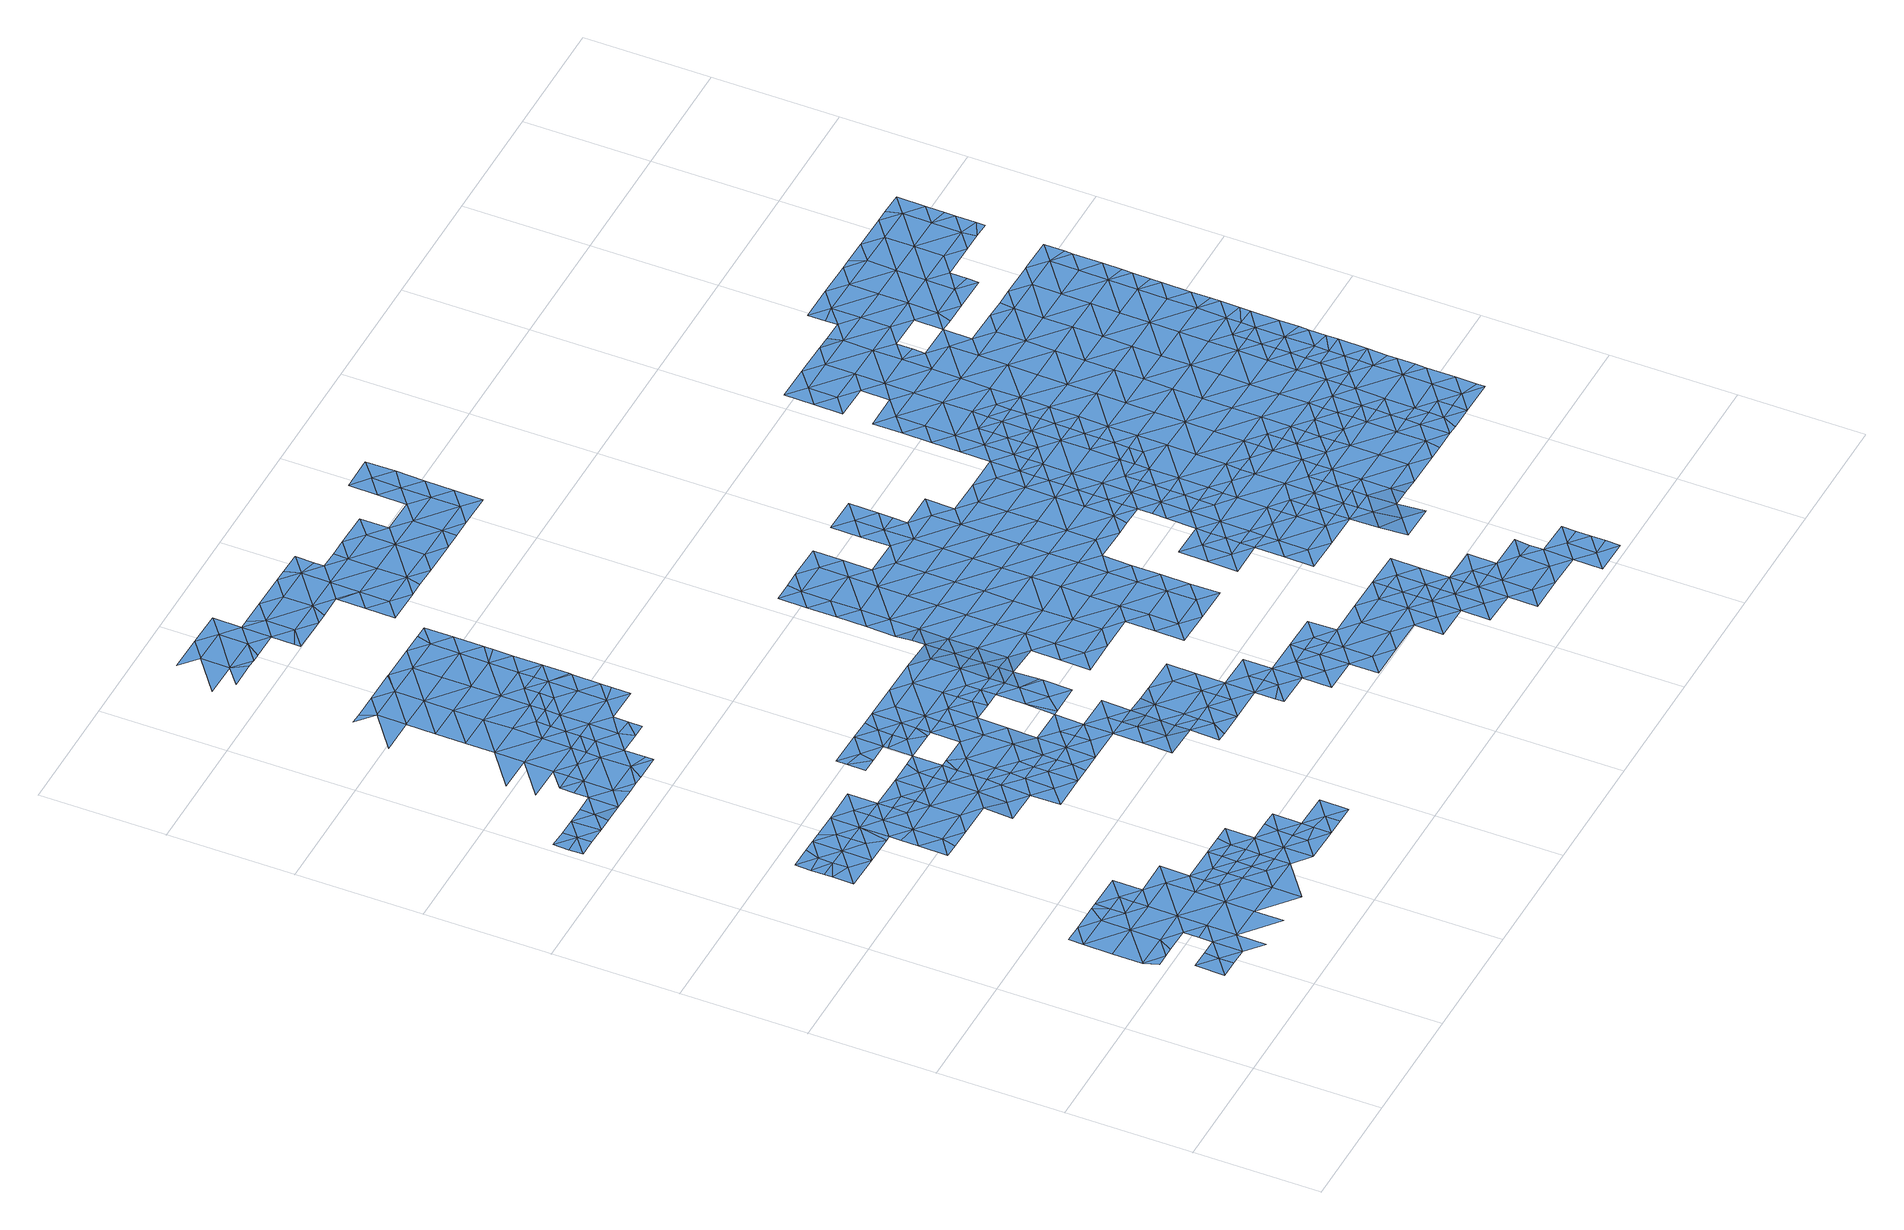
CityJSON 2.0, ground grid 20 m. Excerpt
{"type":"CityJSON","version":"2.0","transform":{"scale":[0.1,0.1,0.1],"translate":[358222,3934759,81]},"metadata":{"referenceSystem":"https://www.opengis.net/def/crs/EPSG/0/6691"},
"CityObjects":{
"waterbody1":{"type":"WaterBody","attributes":{"name":"9","class":"1140","function":"1","WaterBodyRiverFloodingRiskAttribute.description":"5","WaterBodyRiverFloodingRiskAttribute.rankOrg":"1","WaterBodyRiverFloodingRiskAttribute.adminType":"2","WaterBodyRiverFloodingRiskAttribute.scale":"L1"},"geometry":[{"type":"MultiSurface","lod":"1","boundaries":[[[0,1,2]],[[3,4,5]],[[0,6,1]],[[1,7,2]],[[8,3,5]],[[6,9,1]],[[10,11,12]],[[8,5,13]],[[14,7,1]],[[10,3,11]],[[9,14,1]],[[11,3,8]],[[15,12,16]],[[17,8,13]],[[18,19,9]],[[9,19,14]],[[16,12,20]],[[12,11,20]],[[14,21,22]],[[8,23,11]],[[22,21,17]],[[20,24,16]],[[14,19,21]],[[8,17,23]],[[20,11,25]],[[26,24,20]],[[17,21,23]],[[26,20,25]],[[25,11,27]],[[11,23,27]],[[24,26,28]],[[19,29,30]],[[21,19,31]],[[32,25,27]],[[31,19,30]],[[23,21,31]],[[33,27,23]],[[32,27,34]],[[35,23,31]],[[33,23,35]],[[34,27,33]],[[36,35,31]],[[31,30,37]],[[37,30,38]],[[39,36,31]],[[40,41,35]],[[35,41,33]],[[40,35,36]],[[39,31,37]],[[34,33,42]],[[41,42,33]],[[43,37,38]],[[44,36,39]],[[45,39,37]],[[43,45,37]],[[46,44,39]],[[46,39,45]],[[46,47,44]],[[48,45,43]],[[48,43,49]],[[43,50,49]],[[49,50,51]],[[52,49,51]],[[51,50,53]],[[52,51,54]],[[54,51,53]],[[55,52,54]]]}]},
"waterbody2":{"type":"WaterBody","attributes":{"name":"9","class":"1140","function":"1","WaterBodyRiverFloodingRiskAttribute.description":"5","WaterBodyRiverFloodingRiskAttribute.rankOrg":"2","WaterBodyRiverFloodingRiskAttribute.adminType":"2","WaterBodyRiverFloodingRiskAttribute.scale":"L1"},"geometry":[{"type":"MultiSurface","lod":"1","boundaries":[[[56,28,26]],[[32,34,56]],[[56,34,57]],[[56,57,28]],[[26,25,56]],[[56,25,32]]]}]},
"waterbody3":{"type":"WaterBody","attributes":{"name":"9","class":"1140","function":"1","WaterBodyRiverFloodingRiskAttribute.description":"5","WaterBodyRiverFloodingRiskAttribute.rankOrg":"1","WaterBodyRiverFloodingRiskAttribute.adminType":"2","WaterBodyRiverFloodingRiskAttribute.scale":"L1"},"geometry":[{"type":"MultiSurface","lod":"1","boundaries":[[[58,59,60]],[[61,62,63]],[[59,64,60]],[[65,62,66]],[[60,67,58]],[[68,69,66]],[[68,62,61]],[[70,68,61]],[[70,61,67]],[[67,61,58]],[[63,58,61]],[[62,68,66]],[[67,60,71]],[[72,73,66]],[[74,65,73]],[[73,65,66]],[[72,66,69]],[[64,71,60]]]}]},
"waterbody4":{"type":"WaterBody","attributes":{"name":"9","class":"1140","function":"1","WaterBodyRiverFloodingRiskAttribute.description":"5","WaterBodyRiverFloodingRiskAttribute.rankOrg":"2","WaterBodyRiverFloodingRiskAttribute.adminType":"2","WaterBodyRiverFloodingRiskAttribute.scale":"L1"},"geometry":[{"type":"MultiSurface","lod":"1","boundaries":[[[75,76,47]],[[41,40,76]],[[44,40,36]],[[41,76,77]],[[40,44,76]],[[75,77,76]],[[44,47,76]]]}]},
"waterbody5":{"type":"WaterBody","attributes":{"name":"9","class":"1140","function":"1","WaterBodyRiverFloodingRiskAttribute.description":"5","WaterBodyRiverFloodingRiskAttribute.rankOrg":"1","WaterBodyRiverFloodingRiskAttribute.adminType":"2","WaterBodyRiverFloodingRiskAttribute.scale":"L1"},"geometry":[{"type":"MultiSurface","lod":"1","boundaries":[[[78,79,80]],[[81,78,82]],[[80,83,78]],[[84,82,85]],[[78,86,82]],[[78,83,86]],[[82,87,85]],[[83,88,86]],[[82,86,87]],[[85,89,90]],[[91,89,85]],[[88,92,86]],[[93,94,90]],[[95,96,97]],[[85,87,91]],[[92,98,86]],[[88,99,92]],[[89,93,90]],[[87,86,98]],[[100,101,97]],[[98,102,87]],[[102,103,87]],[[87,103,91]],[[93,104,94]],[[96,94,104]],[[96,105,97]],[[100,97,106]],[[103,107,91]],[[91,107,89]],[[105,106,97]],[[108,93,89]],[[105,96,104]],[[109,107,103]],[[107,108,89]],[[110,104,93]],[[108,110,93]],[[111,112,113]],[[109,114,107]],[[115,116,112]],[[106,105,117]],[[114,118,107]],[[107,118,108]],[[109,119,114]],[[120,121,104]],[[120,104,110]],[[121,122,105]],[[105,104,121]],[[123,112,111]],[[117,105,122]],[[118,124,108]],[[125,126,115]],[[112,123,127]],[[110,108,128]],[[110,129,120]],[[115,112,130]],[[123,131,127]],[[118,132,124]],[[129,121,120]],[[108,124,128]],[[115,130,125]],[[112,127,130]],[[133,127,131]],[[122,121,134]],[[132,135,124]],[[110,128,129]],[[129,136,121]],[[124,137,128]],[[130,138,125]],[[137,124,135]],[[139,140,141]],[[127,142,130]],[[134,121,136]],[[127,133,142]],[[140,139,133]],[[128,143,129]],[[144,128,137]],[[142,138,130]],[[145,139,141]],[[146,142,133]],[[128,144,143]],[[147,134,136]],[[143,148,129]],[[129,148,136]],[[133,139,146]],[[142,146,149]],[[148,150,136]],[[147,136,150]],[[139,151,146]],[[149,146,152]],[[139,145,151]],[[151,145,153]],[[152,146,154]],[[146,151,154]],[[151,153,155]],[[154,156,152]],[[157,158,159]],[[155,160,151]],[[158,161,159]],[[162,157,159]],[[163,162,155]],[[163,157,162]],[[164,156,154]],[[154,151,164]],[[160,155,162]],[[159,165,162]],[[151,160,164]],[[166,160,162]],[[164,167,156]],[[159,161,165]],[[165,161,168]],[[164,160,169]],[[162,165,166]],[[166,170,160]],[[171,164,169]],[[160,170,169]],[[167,164,172]],[[165,168,173]],[[164,171,172]],[[174,165,173]],[[175,169,170]],[[166,165,176]],[[170,177,175]],[[170,166,176]],[[165,174,176]],[[178,177,170]],[[174,173,179]],[[178,170,176]],[[174,180,176]],[[180,174,179]],[[181,177,178]],[[178,176,182]],[[183,180,179]],[[180,184,176]],[[182,176,184]],[[178,182,181]],[[185,180,183]],[[184,186,182]],[[180,187,184]],[[180,185,187]],[[184,188,186]],[[185,189,187]],[[184,187,188]],[[190,191,186]],[[186,188,190]],[[192,187,189]],[[188,187,192]],[[190,193,191]],[[194,191,193]],[[190,188,195]],[[188,192,195]],[[196,193,190]],[[195,196,190]],[[197,194,193]],[[196,197,193]]]}]},
"waterbody6":{"type":"WaterBody","attributes":{"name":"9","class":"1140","function":"1","WaterBodyRiverFloodingRiskAttribute.description":"5","WaterBodyRiverFloodingRiskAttribute.rankOrg":"3","WaterBodyRiverFloodingRiskAttribute.adminType":"2","WaterBodyRiverFloodingRiskAttribute.scale":"L1"},"geometry":[{"type":"MultiSurface","lod":"1","boundaries":[[[47,198,75]],[[75,198,199]],[[200,77,199]],[[77,75,199]],[[200,199,201]],[[202,201,199]],[[198,202,199]]]}]},
"waterbody7":{"type":"WaterBody","attributes":{"name":"9","class":"1140","function":"1","WaterBodyRiverFloodingRiskAttribute.description":"5","WaterBodyRiverFloodingRiskAttribute.rankOrg":"2","WaterBodyRiverFloodingRiskAttribute.adminType":"2","WaterBodyRiverFloodingRiskAttribute.scale":"L1"},"geometry":[{"type":"MultiSurface","lod":"1","boundaries":[[[198,47,203]],[[48,46,45]],[[204,49,52]],[[202,49,204]],[[203,49,202]],[[202,198,203]],[[202,204,205]],[[206,205,204]],[[48,49,203]],[[48,203,46]],[[46,203,47]],[[52,55,204]],[[206,204,55]]]}]},
"waterbody8":{"type":"WaterBody","attributes":{"name":"9","class":"1140","function":"1","WaterBodyRiverFloodingRiskAttribute.description":"5","WaterBodyRiverFloodingRiskAttribute.rankOrg":"2","WaterBodyRiverFloodingRiskAttribute.adminType":"2","WaterBodyRiverFloodingRiskAttribute.scale":"L1"},"geometry":[{"type":"MultiSurface","lod":"1","boundaries":[[[207,208,209]],[[209,208,210]],[[210,208,211]],[[212,213,214]],[[215,216,217]],[[215,213,216]],[[213,215,214]],[[218,214,215]],[[218,219,214]],[[219,220,214]],[[214,220,212]],[[211,208,221]],[[221,222,211]],[[223,222,221]],[[224,225,226]],[[224,226,227]],[[228,64,229]],[[210,230,209]],[[230,210,231]],[[210,232,231]],[[232,210,211]],[[222,229,211]],[[62,233,234]],[[62,234,235]],[[63,62,235]],[[58,63,235]],[[236,58,235]],[[234,236,235]],[[211,237,232]],[[238,226,221]],[[237,211,239]],[[211,229,239]],[[239,229,58]],[[229,222,228]],[[59,58,229]],[[59,229,64]],[[240,234,233]],[[241,240,233]],[[65,241,233]],[[226,242,221]],[[239,58,236]],[[238,227,226]],[[243,227,238]],[[244,213,245]],[[246,247,248]],[[249,242,226]],[[225,249,226]],[[244,216,213]],[[216,247,217]],[[238,221,208]],[[233,62,65]],[[221,242,223]],[[250,245,251]],[[245,250,244]],[[250,248,244]],[[247,244,248]],[[247,216,244]],[[247,246,252]],[[252,246,207]],[[207,246,238]],[[246,248,238]],[[238,248,243]],[[208,207,238]],[[253,220,254]],[[219,254,220]],[[255,253,254]],[[255,254,256]],[[256,254,219]],[[241,65,74]]]}]},
"waterbody9":{"type":"WaterBody","attributes":{"name":"9","class":"1140","function":"1","WaterBodyRiverFloodingRiskAttribute.description":"5","WaterBodyRiverFloodingRiskAttribute.rankOrg":"2","WaterBodyRiverFloodingRiskAttribute.adminType":"2","WaterBodyRiverFloodingRiskAttribute.scale":"L1"},"geometry":[{"type":"MultiSurface","lod":"1","boundaries":[[[109,102,257]],[[102,109,103]],[[114,119,258]],[[259,260,261]],[[262,258,263]],[[258,135,132]],[[264,135,258]],[[264,258,262]],[[109,257,119]],[[265,266,261]],[[267,266,268]],[[80,269,83]],[[88,267,99]],[[270,259,271]],[[272,273,274]],[[275,276,277]],[[272,276,275]],[[257,278,263]],[[257,263,119]],[[119,263,258]],[[273,272,275]],[[279,274,273]],[[270,274,279]],[[271,274,270]],[[280,274,271]],[[268,266,281]],[[88,83,267]],[[266,282,281]],[[269,267,83]],[[267,269,259]],[[271,259,269]],[[283,271,269]],[[79,283,269]],[[80,79,269]],[[266,265,282]],[[267,268,99]],[[132,118,258]],[[267,259,266]],[[266,259,261]],[[270,260,259]],[[102,98,257]],[[114,258,118]],[[280,272,274]],[[284,285,278]],[[278,285,286]],[[286,262,263]],[[286,263,278]],[[287,288,275]],[[289,257,98]],[[289,290,278]],[[291,292,290]],[[288,273,275]],[[278,290,284]],[[275,277,293]],[[257,289,278]],[[292,294,295]],[[294,292,291]],[[268,291,99]],[[99,291,289]],[[291,290,289]],[[294,291,268]],[[293,287,275]],[[92,99,289]],[[98,92,289]]]}]},
"waterbody10":{"type":"WaterBody","attributes":{"name":"9","class":"1140","function":"1","WaterBodyRiverFloodingRiskAttribute.description":"5","WaterBodyRiverFloodingRiskAttribute.rankOrg":"1","WaterBodyRiverFloodingRiskAttribute.adminType":"2","WaterBodyRiverFloodingRiskAttribute.scale":"L1"},"geometry":[{"type":"MultiSurface","lod":"1","boundaries":[[[223,228,222]],[[296,228,223]],[[297,298,225]],[[296,242,299]],[[300,298,297]],[[249,298,242]],[[296,299,64]],[[64,228,296]],[[249,225,298]],[[223,242,296]],[[299,298,300]],[[299,242,298]]]}]},
"waterbody11":{"type":"WaterBody","attributes":{"name":"9","class":"1140","function":"1","WaterBodyRiverFloodingRiskAttribute.description":"5","WaterBodyRiverFloodingRiskAttribute.rankOrg":"2","WaterBodyRiverFloodingRiskAttribute.adminType":"2","WaterBodyRiverFloodingRiskAttribute.scale":"L1"},"geometry":[{"type":"MultiSurface","lod":"1","boundaries":[[[301,302,303]],[[304,303,302]],[[302,54,53]],[[54,302,55]],[[301,55,302]],[[304,302,53]]]}]},
"waterbody12":{"type":"WaterBody","attributes":{"name":"9","class":"1140","function":"1","WaterBodyRiverFloodingRiskAttribute.description":"5","WaterBodyRiverFloodingRiskAttribute.rankOrg":"1","WaterBodyRiverFloodingRiskAttribute.adminType":"2","WaterBodyRiverFloodingRiskAttribute.scale":"L1"},"geometry":[{"type":"MultiSurface","lod":"1","boundaries":[[[305,306,307]],[[307,308,309]],[[306,310,307]],[[305,307,309]],[[310,308,307]],[[306,305,311]]]}]},
"waterbody13":{"type":"WaterBody","attributes":{"name":"9","class":"1140","function":"1","WaterBodyRiverFloodingRiskAttribute.description":"5","WaterBodyRiverFloodingRiskAttribute.rankOrg":"1","WaterBodyRiverFloodingRiskAttribute.adminType":"2","WaterBodyRiverFloodingRiskAttribute.scale":"L1"},"geometry":[{"type":"MultiSurface","lod":"1","boundaries":[[[312,297,313]],[[297,312,314]],[[314,315,310]],[[315,314,312]],[[315,312,316]],[[317,316,312]],[[313,317,312]],[[317,313,318]]]}]},
"waterbody14":{"type":"WaterBody","attributes":{"name":"9","class":"1140","function":"1","WaterBodyRiverFloodingRiskAttribute.description":"5","WaterBodyRiverFloodingRiskAttribute.rankOrg":"1","WaterBodyRiverFloodingRiskAttribute.adminType":"2","WaterBodyRiverFloodingRiskAttribute.scale":"L1"},"geometry":[{"type":"MultiSurface","lod":"1","boundaries":[[[319,320,321]],[[322,319,321]],[[323,251,324]],[[325,322,321]],[[326,324,327]],[[243,323,227]],[[251,327,324]],[[328,324,326]],[[329,322,325]],[[322,329,330]],[[329,325,331]],[[212,220,327]],[[330,319,322]],[[250,251,323]],[[332,326,333]],[[243,250,323]],[[220,326,327]],[[248,250,243]],[[334,318,320]],[[333,326,220]],[[330,329,335]],[[225,224,336]],[[245,327,251]],[[220,253,333]],[[319,334,320]],[[245,213,212]],[[245,212,327]],[[255,332,333]],[[337,324,328]],[[253,255,333]],[[338,227,323]],[[324,338,323]],[[338,324,337]],[[320,318,339]],[[224,227,338]],[[337,339,338]],[[328,321,337]],[[321,320,337]],[[339,337,320]],[[339,336,338]],[[224,338,336]]]}]},
"waterbody15":{"type":"WaterBody","attributes":{"name":"9","class":"1140","function":"1","WaterBodyRiverFloodingRiskAttribute.description":"5","WaterBodyRiverFloodingRiskAttribute.rankOrg":"2","WaterBodyRiverFloodingRiskAttribute.adminType":"2","WaterBodyRiverFloodingRiskAttribute.scale":"L1"},"geometry":[{"type":"MultiSurface","lod":"1","boundaries":[[[340,341,342]],[[341,340,343]],[[256,344,342]],[[345,342,344]],[[342,345,346]],[[346,345,347]],[[347,345,348]],[[349,348,345]],[[341,256,342]],[[342,346,340]],[[349,345,344]]]}]},
"waterbody16":{"type":"WaterBody","attributes":{"name":"9","class":"1140","function":"1","WaterBodyRiverFloodingRiskAttribute.description":"5","WaterBodyRiverFloodingRiskAttribute.rankOrg":"2","WaterBodyRiverFloodingRiskAttribute.adminType":"2","WaterBodyRiverFloodingRiskAttribute.scale":"L1"},"geometry":[{"type":"MultiSurface","lod":"1","boundaries":[[[350,351,352]],[[353,354,355]],[[356,357,319]],[[357,356,358]],[[358,356,355]],[[358,355,359]],[[354,359,355]],[[354,360,359]],[[334,319,357]],[[360,361,359]],[[334,357,318]],[[362,363,358]],[[364,358,363]],[[363,365,364]],[[330,335,356]],[[351,355,352]],[[330,356,319]],[[366,350,367]],[[364,357,358]],[[358,359,362]],[[315,316,368]],[[361,362,359]],[[316,364,365]],[[316,365,368]],[[369,368,365]],[[369,308,368]],[[316,317,357]],[[317,318,357]],[[357,364,316]],[[310,315,368]],[[368,308,310]],[[329,352,335]],[[335,352,355]],[[367,350,352]],[[353,355,351]],[[356,335,355]],[[331,367,329]],[[329,367,352]]]}]},
"waterbody17":{"type":"WaterBody","attributes":{"name":"9","class":"1140","function":"1","WaterBodyRiverFloodingRiskAttribute.description":"5","WaterBodyRiverFloodingRiskAttribute.rankOrg":"1","WaterBodyRiverFloodingRiskAttribute.adminType":"2","WaterBodyRiverFloodingRiskAttribute.scale":"L1"},"geometry":[{"type":"MultiSurface","lod":"1","boundaries":[[[343,370,371]],[[341,343,371]],[[371,256,341]],[[255,256,371]],[[255,371,370]]]}]},
"waterbody18":{"type":"WaterBody","attributes":{"name":"9","class":"1140","function":"1","WaterBodyRiverFloodingRiskAttribute.description":"5","WaterBodyRiverFloodingRiskAttribute.rankOrg":"1","WaterBodyRiverFloodingRiskAttribute.adminType":"2","WaterBodyRiverFloodingRiskAttribute.scale":"L1"},"geometry":[{"type":"MultiSurface","lod":"1","boundaries":[[[372,373,374]],[[372,332,373]],[[374,373,375]],[[366,376,377]],[[377,376,378]],[[367,376,366]],[[367,331,376]],[[331,372,376]],[[374,376,372]],[[376,374,378]],[[378,374,375]]]}]},
"waterbody19":{"type":"WaterBody","attributes":{"name":"9","class":"1140","function":"1","WaterBodyRiverFloodingRiskAttribute.description":"5","WaterBodyRiverFloodingRiskAttribute.rankOrg":"2","WaterBodyRiverFloodingRiskAttribute.adminType":"2","WaterBodyRiverFloodingRiskAttribute.scale":"L1"},"geometry":[{"type":"MultiSurface","lod":"1","boundaries":[[[379,348,380]],[[381,379,380]],[[382,379,381]],[[383,384,382]],[[383,382,385]],[[386,348,379]],[[379,384,386]],[[379,382,384]],[[383,385,387]],[[388,383,387]],[[388,384,383]]]}]},
"waterbody20":{"type":"WaterBody","attributes":{"name":"9","class":"1140","function":"1","WaterBodyRiverFloodingRiskAttribute.description":"5","WaterBodyRiverFloodingRiskAttribute.rankOrg":"1","WaterBodyRiverFloodingRiskAttribute.adminType":"2","WaterBodyRiverFloodingRiskAttribute.scale":"L1"},"geometry":[{"type":"MultiSurface","lod":"1","boundaries":[[[389,390,391]],[[343,390,392]],[[386,347,348]],[[393,394,391]],[[387,393,395]],[[388,387,395]],[[388,395,384]],[[384,395,396]],[[386,384,396]],[[392,390,389]],[[346,347,396]],[[340,346,390]],[[346,396,390]],[[340,390,343]],[[391,390,395]],[[347,386,396]],[[395,390,396]],[[393,391,395]],[[394,389,391]]]}]},
"waterbody21":{"type":"WaterBody","attributes":{"name":"9","class":"1140","function":"1","WaterBodyRiverFloodingRiskAttribute.description":"5","WaterBodyRiverFloodingRiskAttribute.rankOrg":"1","WaterBodyRiverFloodingRiskAttribute.adminType":"2","WaterBodyRiverFloodingRiskAttribute.scale":"L1"},"geometry":[{"type":"MultiSurface","lod":"1","boundaries":[[[397,351,350]],[[350,366,397]],[[398,397,366]],[[397,399,351]],[[399,354,353]],[[353,351,399]],[[354,400,360]],[[399,400,354]],[[401,402,403]],[[361,360,400]],[[404,399,397]],[[405,398,401]],[[361,406,407]],[[402,408,403]],[[404,397,398]],[[405,401,403]],[[407,406,409]],[[406,361,400]],[[405,404,398]],[[409,410,411]],[[410,409,406]],[[412,405,403]],[[400,399,413]],[[408,412,403]],[[414,406,400]],[[413,399,404]],[[411,415,416]],[[417,404,405]],[[411,410,415]],[[418,410,406]],[[414,400,413]],[[412,417,405]],[[419,416,415]],[[420,416,419]],[[421,413,404]],[[418,406,414]],[[418,422,410]],[[410,423,415]],[[412,408,424]],[[425,420,419]],[[426,420,425]],[[427,414,413]],[[422,423,410]],[[421,404,417]],[[425,428,426]],[[429,419,415]],[[430,431,432]],[[433,417,412]],[[424,433,412]],[[434,418,414]],[[423,429,415]],[[429,425,419]],[[427,413,421]],[[431,435,432]],[[436,430,432]],[[427,434,414]],[[424,430,436]],[[437,422,418]],[[436,433,424]],[[428,425,438]],[[433,439,417]],[[417,440,421]],[[434,437,418]],[[441,438,425]],[[429,441,425]],[[439,440,417]],[[442,432,435]],[[432,443,436]],[[422,444,423]],[[421,445,427]],[[437,444,422]],[[443,433,436]],[[440,445,421]],[[423,446,429]],[[427,445,434]],[[444,447,423]],[[448,439,433]],[[446,449,429]],[[432,442,443]],[[434,450,437]],[[435,451,442]],[[441,429,449]],[[446,423,447]],[[445,450,434]],[[438,441,452]],[[453,440,439]],[[448,433,443]],[[437,454,444]],[[448,453,439]],[[450,454,437]],[[441,449,452]],[[442,455,443]],[[456,445,440]],[[457,446,447]],[[442,451,455]],[[444,458,447]],[[453,456,440]],[[454,458,444]],[[455,459,443]],[[443,459,448]],[[460,450,445]],[[456,460,445]],[[461,453,448]],[[459,461,448]],[[447,462,457]],[[450,463,454]],[[462,447,458]],[[460,463,450]],[[464,456,453]],[[464,453,461]],[[465,466,457]],[[454,467,458]],[[463,467,454]],[[465,457,462]],[[468,460,456]],[[464,468,456]],[[469,470,466]],[[458,471,462]],[[465,469,466]],[[472,463,460]],[[462,473,465]],[[471,458,467]],[[468,472,460]],[[474,473,462]],[[473,475,465]],[[476,469,465]],[[477,467,463]],[[478,470,469]],[[464,479,468]],[[472,477,463]],[[476,465,475]],[[462,471,474]],[[476,478,469]],[[467,480,471]],[[477,480,467]],[[474,481,473]],[[471,482,474]],[[483,468,479]],[[472,468,483]],[[471,484,482]],[[485,483,479]],[[474,482,481]],[[472,486,477]],[[471,480,484]],[[477,486,480]],[[472,483,487]],[[484,488,482]],[[483,485,489]],[[472,487,486]],[[480,490,484]],[[486,490,480]],[[491,487,483]],[[492,483,489]],[[491,483,492]],[[493,494,487]],[[487,494,486]],[[493,487,491]],[[488,484,495]],[[484,490,495]],[[496,497,486]],[[486,497,490]],[[496,486,494]],[[498,495,490]],[[499,500,501]],[[502,498,490]],[[502,490,497]],[[503,488,495]],[[500,504,505]],[[500,499,504]],[[504,506,505]],[[503,495,498]],[[507,506,508]],[[507,505,506]],[[499,509,504]],[[510,511,512]],[[510,508,511]],[[508,506,511]],[[503,498,513]],[[513,498,514]],[[504,515,506]],[[516,512,511]],[[503,517,518]],[[503,513,517]],[[504,509,515]],[[514,519,513]],[[517,520,518]],[[506,521,511]],[[518,520,522]],[[515,509,523]],[[524,525,513]],[[516,511,526]],[[527,506,515]],[[513,519,524]],[[517,513,525]],[[522,528,529]],[[530,520,517]],[[523,531,515]],[[532,530,517]],[[522,520,528]],[[506,527,521]],[[517,525,532]],[[526,511,521]],[[533,534,529]],[[535,527,515]],[[529,528,533]],[[536,537,538]],[[536,526,521]],[[538,526,536]],[[539,520,530]],[[520,540,528]],[[515,531,535]],[[539,540,520]],[[540,533,528]],[[541,534,533]],[[542,543,544]],[[535,545,527]],[[546,539,530]],[[544,537,542]],[[547,548,549]],[[531,550,535]],[[537,536,542]],[[545,551,527]],[[551,536,521]],[[552,548,547]],[[542,553,543]],[[553,554,555]],[[521,527,551]],[[556,541,533]],[[555,543,553]],[[550,557,535]],[[558,549,559]],[[546,560,539]],[[549,548,559]],[[536,561,542]],[[562,563,564]],[[564,554,562]],[[533,540,556]],[[554,553,562]],[[559,565,558]],[[557,566,535]],[[567,568,569]],[[561,536,551]],[[570,553,542]],[[571,568,557]],[[572,552,541]],[[552,573,548]],[[539,574,540]],[[571,569,568]],[[575,563,576]],[[545,535,566]],[[577,551,545]],[[563,562,576]],[[560,575,576]],[[578,570,542]],[[568,566,557]],[[541,556,572]],[[578,542,561]],[[539,560,574]],[[559,548,573]],[[553,570,562]],[[566,577,545]],[[540,579,556]],[[572,573,552]],[[580,565,559]],[[573,580,559]],[[567,581,568]],[[560,576,574]],[[562,582,576]],[[579,540,574]],[[551,583,561]],[[556,584,572]],[[579,584,556]],[[585,566,568]],[[586,583,551]],[[583,578,561]],[[582,562,570]],[[551,577,586]],[[576,587,574]],[[584,588,572]],[[572,589,573]],[[568,581,585]],[[566,590,577]],[[591,570,578]],[[592,576,582]],[[573,589,580]],[[581,593,585]],[[565,580,594]],[[595,591,578]],[[591,582,570]],[[590,566,585]],[[587,576,592]],[[579,574,587]],[[577,596,586]],[[578,583,595]],[[572,588,589]],[[587,597,579]],[[598,594,580]],[[593,599,585]],[[596,577,590]],[[600,583,586]],[[601,592,582]],[[588,584,602]],[[584,579,603]],[[580,589,598]],[[599,604,585]],[[605,601,582]],[[601,587,592]],[[588,606,589]],[[603,579,597]],[[605,582,591]],[[588,602,607]],[[598,608,594]],[[586,596,609]],[[602,584,603]],[[588,607,606]],[[590,585,604]],[[600,586,609]],[[595,583,600]],[[610,598,589]],[[587,611,597]],[[600,612,595]],[[595,613,591]],[[599,614,604]],[[615,603,597]],[[596,590,616]],[[616,590,604]],[[611,587,601]],[[608,598,617]],[[589,606,610]],[[596,618,609]],[[619,615,597]],[[614,620,604]],[[602,603,621]],[[622,618,596]],[[618,600,609]],[[613,595,612]],[[605,591,613]],[[622,596,616]],[[621,603,615]],[[619,597,611]],[[623,616,604]],[[613,624,605]],[[605,625,601]],[[617,598,626]],[[598,610,626]],[[623,604,620]],[[610,606,627]],[[617,628,629]],[[626,628,617]],[[630,631,616]],[[616,631,622]],[[619,632,615]],[[629,628,633]],[[634,623,620]],[[635,636,600]],[[616,623,630]],[[625,605,624]],[[611,601,625]],[[637,613,612]],[[627,638,610]],[[600,618,635]],[[639,640,621]],[[612,600,636]],[[631,641,622]],[[642,618,622]],[[610,638,626]],[[621,640,627]],[[625,643,611]],[[611,644,619]],[[634,620,645]],[[641,642,622]],[[636,637,612]],[[637,624,613]],[[646,623,634]],[[647,635,618]],[[626,648,628]],[[649,647,618]],[[645,650,634]],[[638,627,640]],[[649,618,642]],[[633,628,651]],[[644,611,643]],[[652,646,634]],[[653,625,624]],[[640,639,654]],[[648,626,638]],[[632,619,644]],[[650,652,634]],[[655,636,635]],[[656,653,624]],[[653,643,625]],[[656,624,637]],[[655,635,647]],[[657,632,644]],[[651,628,658]],[[628,648,658]],[[636,659,637]],[[640,654,660]],[[661,644,643]],[[655,659,636]],[[662,657,644]],[[638,640,663]],[[655,647,664]],[[665,661,643]],[[663,640,660]],[[665,643,653]],[[659,666,637]],[[661,662,644]],[[637,667,656]],[[648,638,668]],[[651,658,669]],[[664,670,655]],[[660,654,671]],[[668,638,663]],[[658,648,668]],[[656,672,653]],[[670,664,673]],[[671,674,660]],[[655,675,659]],[[676,663,660]],[[675,655,670]],[[637,666,667]],[[658,677,669]],[[653,672,665]],[[676,660,674]],[[677,658,668]],[[659,678,666]],[[679,659,675]],[[680,662,661]],[[678,659,679]],[[656,667,672]],[[681,668,663]],[[669,677,682]],[[672,683,665]],[[665,684,661]],[[685,663,676]],[[686,666,678]],[[667,666,686]],[[684,687,661]],[[677,688,682]],[[689,672,667]],[[680,661,687]],[[668,690,677]],[[691,667,686]],[[681,663,685]],[[681,690,668]],[[665,683,684]],[[667,691,689]],[[689,692,672]],[[693,683,672]],[[685,676,694]],[[677,690,688]],[[672,692,693]],[[684,695,687]],[[696,683,693]],[[684,683,696]],[[685,697,681]],[[698,684,696]],[[699,688,690]],[[685,694,697]],[[684,698,695]],[[697,700,681]],[[681,701,690]],[[694,702,697]],[[681,700,701]],[[699,690,701]],[[697,702,703]],[[703,702,704]],[[701,705,699]],[[700,697,706]],[[697,703,706]],[[706,707,700]],[[707,708,700]],[[700,708,701]],[[708,709,701]],[[705,701,709]]]}]},
"waterbody22":{"type":"WaterBody","attributes":{"name":"9","class":"1140","function":"1","WaterBodyRiverFloodingRiskAttribute.description":"5","WaterBodyRiverFloodingRiskAttribute.rankOrg":"1","WaterBodyRiverFloodingRiskAttribute.adminType":"2","WaterBodyRiverFloodingRiskAttribute.scale":"L1"},"geometry":[{"type":"MultiSurface","lod":"1","boundaries":[[[710,711,712]],[[713,711,710]],[[385,713,710]],[[387,385,710]],[[710,712,387]]]}]},
"waterbody23":{"type":"WaterBody","attributes":{"name":"9","class":"1140","function":"1","WaterBodyRiverFloodingRiskAttribute.description":"5","WaterBodyRiverFloodingRiskAttribute.rankOrg":"1","WaterBodyRiverFloodingRiskAttribute.adminType":"2","WaterBodyRiverFloodingRiskAttribute.scale":"L1"},"geometry":[{"type":"MultiSurface","lod":"1","boundaries":[[[714,715,716]],[[717,714,718]],[[716,718,714]],[[719,720,716]],[[718,716,720]],[[715,719,716]]]}]},
"waterbody24":{"type":"WaterBody","attributes":{"name":"9","class":"1140","function":"1","WaterBodyRiverFloodingRiskAttribute.description":"5","WaterBodyRiverFloodingRiskAttribute.rankOrg":"2","WaterBodyRiverFloodingRiskAttribute.adminType":"2","WaterBodyRiverFloodingRiskAttribute.scale":"L1"},"geometry":[{"type":"MultiSurface","lod":"1","boundaries":[[[721,722,723]],[[724,723,722]],[[725,726,727]],[[728,729,730]],[[731,732,733]],[[734,726,725]],[[734,735,726]],[[736,735,734]],[[735,737,726]],[[726,737,727]],[[731,737,732]],[[714,717,738]],[[739,715,740]],[[738,730,741]],[[740,742,739]],[[735,743,737]],[[736,744,735]],[[745,746,747]],[[748,749,725]],[[749,748,750]],[[737,743,732]],[[751,733,741]],[[741,730,751]],[[729,751,730]],[[728,752,753]],[[717,752,728]],[[752,717,754]],[[717,718,754]],[[718,720,754]],[[755,711,713]],[[755,756,711]],[[757,756,755]],[[758,755,385]],[[757,755,758]],[[756,754,711]],[[713,385,755]],[[720,711,754]],[[756,752,754]],[[728,738,717]],[[728,730,738]],[[753,752,756]],[[759,760,722]],[[750,760,761]],[[761,760,762]],[[761,749,750]],[[761,747,749]],[[763,747,761]],[[747,725,749]],[[747,734,725]],[[746,734,747]],[[764,735,744]],[[764,743,735]],[[740,738,741]],[[715,738,740]],[[715,714,738]],[[765,739,742]],[[766,765,742]],[[763,745,747]],[[761,762,763]],[[760,759,762]],[[767,759,768]],[[759,722,768]],[[760,724,722]],[[769,745,763]],[[763,770,769]],[[770,763,762]],[[759,771,762]],[[767,771,759]],[[721,768,722]],[[772,741,733]],[[773,766,742]],[[772,743,774]],[[743,772,732]],[[772,733,732]],[[774,773,772]],[[742,772,773]],[[740,772,742]],[[772,740,741]]]}]},
"waterbody25":{"type":"WaterBody","attributes":{"name":"9","class":"1140","function":"1","WaterBodyRiverFloodingRiskAttribute.description":"5","WaterBodyRiverFloodingRiskAttribute.rankOrg":"1","WaterBodyRiverFloodingRiskAttribute.adminType":"2","WaterBodyRiverFloodingRiskAttribute.scale":"L1"},"geometry":[{"type":"MultiSurface","lod":"1","boundaries":[[[765,766,775]],[[775,776,765]],[[777,776,775]],[[778,775,773]],[[774,743,778]],[[773,774,778]],[[773,775,766]],[[743,764,778]],[[764,744,778]],[[744,777,778]],[[775,778,777]]]}]},
"waterbody26":{"type":"WaterBody","attributes":{"name":"9","class":"1140","function":"1","WaterBodyRiverFloodingRiskAttribute.description":"5","WaterBodyRiverFloodingRiskAttribute.rankOrg":"1","WaterBodyRiverFloodingRiskAttribute.adminType":"2","WaterBodyRiverFloodingRiskAttribute.scale":"L1"},"geometry":[{"type":"MultiSurface","lod":"1","boundaries":[[[779,780,781]],[[779,781,782]],[[782,781,783]],[[784,783,785]],[[781,786,787]],[[780,786,781]],[[788,783,784]],[[788,782,783]],[[785,783,787]],[[787,783,781]]]}]},
"waterbody27":{"type":"WaterBody","attributes":{"name":"9","class":"1140","function":"1","WaterBodyRiverFloodingRiskAttribute.description":"5","WaterBodyRiverFloodingRiskAttribute.rankOrg":"1","WaterBodyRiverFloodingRiskAttribute.adminType":"2","WaterBodyRiverFloodingRiskAttribute.scale":"L1"},"geometry":[{"type":"MultiSurface","lod":"1","boundaries":[[[746,745,789]],[[789,734,746]],[[745,790,789]],[[736,734,789]],[[736,789,744]],[[790,744,789]]]}]},
"waterbody28":{"type":"WaterBody","attributes":{"name":"9","class":"1140","function":"1","WaterBodyRiverFloodingRiskAttribute.description":"5","WaterBodyRiverFloodingRiskAttribute.rankOrg":"1","WaterBodyRiverFloodingRiskAttribute.adminType":"2","WaterBodyRiverFloodingRiskAttribute.scale":"L1"},"geometry":[{"type":"MultiSurface","lod":"1","boundaries":[[[791,792,793]],[[792,794,793]],[[795,796,793]],[[797,793,794]],[[798,797,794]],[[793,797,799]],[[796,791,793]],[[800,799,801]],[[802,803,801]],[[804,795,799]],[[799,795,793]],[[800,801,803]],[[801,797,802]],[[799,797,801]],[[802,797,784]],[[798,784,797]],[[800,805,799]],[[804,799,805]]]}]},
"waterbody29":{"type":"WaterBody","attributes":{"name":"9","class":"1140","function":"1","WaterBodyRiverFloodingRiskAttribute.description":"5","WaterBodyRiverFloodingRiskAttribute.rankOrg":"1","WaterBodyRiverFloodingRiskAttribute.adminType":"2","WaterBodyRiverFloodingRiskAttribute.scale":"L1"},"geometry":[{"type":"MultiSurface","lod":"1","boundaries":[[[806,807,808]],[[809,810,811]],[[811,812,809]],[[806,813,814]],[[815,816,817]],[[818,819,820]],[[808,807,821]],[[822,809,812]],[[823,824,825]],[[812,811,826]],[[811,827,826]],[[828,829,822]],[[830,821,817]],[[831,807,806]],[[810,809,832]],[[824,818,825]],[[818,833,819]],[[819,833,834]],[[831,819,834]],[[806,819,831]],[[820,819,806]],[[814,820,806]],[[835,813,808]],[[813,806,808]],[[827,836,826]],[[808,837,835]],[[834,832,831]],[[831,832,809]],[[831,809,807]],[[822,807,809]],[[807,822,821]],[[838,808,821]],[[839,812,826]],[[826,840,841]],[[836,840,826]],[[828,822,812]],[[839,826,841]],[[842,837,808]],[[843,838,821]],[[843,821,830]],[[844,830,817]],[[817,816,844]],[[821,822,817]],[[817,822,829]],[[815,817,829]],[[842,808,838]],[[845,825,818]],[[846,805,845]],[[845,805,847]],[[845,847,825]],[[823,825,847]],[[845,820,846]],[[820,845,818]]]}]},
"waterbody30":{"type":"WaterBody","attributes":{"name":"9","class":"1140","function":"1","WaterBodyRiverFloodingRiskAttribute.description":"5","WaterBodyRiverFloodingRiskAttribute.rankOrg":"2","WaterBodyRiverFloodingRiskAttribute.adminType":"2","WaterBodyRiverFloodingRiskAttribute.scale":"L1"},"geometry":[{"type":"MultiSurface","lod":"1","boundaries":[[[794,792,848]],[[792,791,848]],[[849,791,796]],[[791,849,850]],[[849,837,850]],[[837,851,850]],[[852,850,851]],[[852,853,850]],[[509,853,852]],[[499,853,509]],[[550,531,854]],[[852,854,531]],[[523,852,531]],[[854,557,550]],[[571,557,854]],[[569,571,854]],[[567,569,855]],[[569,838,855]],[[851,838,569]],[[855,838,843]],[[843,830,855]],[[815,856,816]],[[816,856,857]],[[857,856,858]],[[859,858,856]],[[860,858,859]],[[859,841,860]],[[839,841,859]],[[840,836,861]],[[828,812,839]],[[841,840,861]],[[828,839,859]],[[829,828,859]],[[841,861,860]],[[856,829,859]],[[857,858,862]],[[620,857,862]],[[620,614,857]],[[863,599,593]],[[863,816,599]],[[844,816,863]],[[863,830,844]],[[830,863,581]],[[593,581,863]],[[544,543,864]],[[543,865,864]],[[543,555,865]],[[865,866,864]],[[867,866,865]],[[867,497,866]],[[502,497,867]],[[514,498,867]],[[514,867,519]],[[496,494,866]],[[866,494,868]],[[493,868,494]],[[493,491,868]],[[868,491,869]],[[869,491,492]],[[870,871,489]],[[489,871,869]],[[871,508,869]],[[507,508,871]],[[510,512,869]],[[538,537,872]],[[537,864,872]],[[516,538,872]],[[516,526,538]],[[512,516,872]],[[868,512,872]],[[505,507,871]],[[873,505,871]],[[869,508,510]],[[492,489,869]],[[868,869,512]],[[872,866,868]],[[498,502,867]],[[496,866,497]],[[866,872,864]],[[864,537,544]],[[842,838,851]],[[614,599,857]],[[816,857,599]],[[815,829,856]],[[855,830,581]],[[567,855,581]],[[854,851,569]],[[500,505,873]],[[523,509,852]],[[851,854,852]],[[848,791,850]],[[853,848,850]],[[499,501,853]],[[501,500,873]],[[873,871,874]],[[871,870,874]],[[782,875,779]],[[876,782,788]],[[788,798,876]],[[798,788,784]],[[798,794,876]],[[877,564,563]],[[532,525,878]],[[524,519,877]],[[877,519,865]],[[554,877,865]],[[877,554,564]],[[878,530,532]],[[546,530,878]],[[849,813,835]],[[813,849,879]],[[878,575,546]],[[525,524,877]],[[519,867,865]],[[555,554,865]],[[563,878,877]],[[575,878,563]],[[546,575,560]],[[645,620,862]],[[842,851,837]],[[835,837,849]],[[814,813,879]],[[796,795,849]],[[879,849,795]],[[804,879,795]],[[525,877,878]],[[874,780,873]],[[873,780,875]],[[780,779,875]],[[875,501,873]],[[875,853,501]],[[875,848,853]],[[875,876,848]],[[875,782,876]],[[876,794,848]],[[650,645,862]],[[650,862,880]],[[881,882,858]],[[881,858,883]],[[884,885,861]],[[884,861,886]],[[886,861,836]],[[862,882,880]],[[862,858,882]],[[860,883,858]],[[860,885,883]],[[860,861,885]],[[846,820,814]],[[846,814,879]],[[805,846,879]],[[804,805,879]]]}]},
"waterbody31":{"type":"WaterBody","attributes":{"name":"9","class":"1140","function":"1","WaterBodyRiverFloodingRiskAttribute.description":"5","WaterBodyRiverFloodingRiskAttribute.rankOrg":"2","WaterBodyRiverFloodingRiskAttribute.adminType":"2","WaterBodyRiverFloodingRiskAttribute.scale":"L1"},"geometry":[{"type":"MultiSurface","lod":"1","boundaries":[[[623,646,630]],[[649,642,887]],[[664,647,887]],[[641,631,888]],[[647,649,887]],[[887,642,888]],[[888,642,641]],[[889,646,652]],[[646,889,890]],[[890,889,891]],[[891,892,888]],[[892,893,888]],[[673,664,887]],[[630,890,631]],[[890,888,631]],[[893,673,887]],[[893,887,888]],[[891,888,890]],[[630,646,890]]]}]}
},
"vertices":[
[158,119,12],[187,142,12],[159,166,12],[132,235,12],[140,212,12],[160,212,12],[187,119,12],[189,165,12],[188,234,12],[215,118,12],[132,282,12],[189,281,12],[133,328,12],[175,212,12],[216,165,12],[134,351,12],[162,350,12],[216,211,12],[243,95,12],[244,141,12],[190,327,12],[244,187,12],[216,186,12],[245,234,12],[208,350,12],[218,303,12],[218,326,12],[246,280,12],[219,350,12],[300,94,12],[300,140,12],[301,186,12],[246,303,12],[302,279,12],[274,302,12],[302,233,12],[330,209,12],[357,139,12],[356,93,12],[358,186,12],[330,232,12],[330,255,12],[331,302,12],[414,138,12],[358,209,12],[386,162,12],[386,185,12],[386,208,12],[414,162,12],[442,161,12],[442,115,12],[470,137,12],[471,161,12],[498,114,12],[499,141,12],[499,160,12],
[247,326,12],[275,349,12],
[224,719,14],[253,719,14],[253,742,14],[196,743,14],[168,720,14],[196,720,14],[281,718,14],[139,721,14],[140,744,14],[225,765,14],[168,766,14],[148,767,14],[184,766,14],[282,765,14],[112,767,14],[111,742,14],[111,721,14],
[387,231,12],[358,232,12],[387,254,12],
[146,1160,16],[118,1137,16],[146,1137,16],[90,1161,16],[147,1206,16],[174,1136,16],[90,1207,16],[148,1252,16],[203,1159,16],[204,1205,16],[203,1136,16],[205,1297,15],[149,1298,15],[205,1251,16],[231,1158,16],[206,1344,15],[149,1345,15],[93,1392,15],[150,1391,15],[151,1437,15],[232,1181,16],[231,1135,16],[139,1460,15],[123,1461,15],[232,1205,16],[233,1228,16],[207,1390,15],[207,1436,15],[180,1460,15],[261,1250,16],[262,1297,15],[261,1227,16],[263,1343,15],[169,1645,15],[154,1668,15],[126,1645,15],[290,1250,16],[155,1714,15],[98,1669,15],[233,1459,15],[290,1273,16],[289,1227,16],[263,1389,15],[264,1435,15],[236,1459,15],[182,1644,15],[319,1296,15],[184,1737,15],[127,1738,15],[211,1667,15],[319,1342,15],[320,1388,15],[212,1713,15],[195,1644,15],[318,1272,16],[239,1644,15],[293,1458,15],[347,1272,16],[321,1434,15],[347,1318,15],[241,1736,15],[267,1620,15],[239,1607,15],[238,1597,15],[240,1690,15],[348,1364,15],[348,1349,15],[295,1596,15],[268,1666,15],[328,1457,15],[349,1411,15],[254,1690,15],[349,1457,15],[324,1619,15],[296,1689,15],[313,1596,15],[324,1665,15],[352,1596,15],[353,1688,15],[351,1549,15],[350,1503,15],[379,1526,15],[380,1618,15],[407,1502,15],[380,1572,15],[352,1593,15],[381,1664,15],[436,1525,15],[436,1571,15],[374,1688,15],[430,1502,15],[409,1641,15],[437,1617,15],[409,1657,15],[410,1687,15],[464,1501,15],[492,1524,15],[438,1640,15],[493,1570,15],[466,1640,15],[494,1616,15],[520,1500,15],[549,1523,15],[522,1639,15],[522,1593,15],[548,1500,15],[550,1569,15],[577,1500,15],[578,1592,15],[606,1522,15],[606,1568,15],[633,1499,15],[607,1615,15],[579,1638,15],[634,1545,15],[608,1661,15],[580,1684,15],[635,1591,15],[636,1637,15],[636,1684,15],
[415,208,12],[415,231,12],[420,254,12],[444,253,12],[443,207,12],
[414,185,12],[471,184,12],[476,207,12],[500,206,12],
[336,579,14],[308,602,14],[279,580,14],[251,603,14],[252,649,14],[476,530,12],[448,531,12],[476,507,12],[447,485,12],[419,508,12],[391,485,12],[472,484,12],[504,484,12],[505,530,12],[308,649,14],[280,672,14],[309,672,14],[393,647,14],[394,670,14],[365,648,14],[393,624,14],[281,695,14],[252,696,14],[245,580,14],[222,581,14],[223,627,14],[139,697,14],[167,674,14],[196,697,14],[215,673,14],[223,654,14],[364,601,14],[224,673,14],[110,675,14],[111,708,14],[337,671,14],[393,601,14],[420,554,12],[448,554,12],[363,555,12],[391,532,12],[392,578,13],[365,671,14],[421,577,13],[449,577,13],[335,533,12],[533,529,12],[533,506,12],[561,529,12],[561,483,12],
[260,1204,16],[318,1249,16],[145,1067,16],[154,1044,16],[173,1044,16],[346,1226,16],[317,1203,16],[346,1229,16],[187,1043,16],[202,1066,16],[202,1113,16],[230,1089,16],[146,1113,16],[116,1045,16],[117,1091,16],[60,1092,16],[60,1045,17],[88,1068,16],[32,1069,16],[32,1092,16],[4,1093,16],[316,1157,16],[83,1045,17],[89,1091,16],[230,1056,16],[230,1043,16],[117,1114,16],[344,1133,16],[345,1163,16],[345,1180,16],[3,1046,17],[31,1046,17],[260,1158,16],[288,1134,16],[259,1112,16],[287,1110,16],[3,1069,16],[266,1088,16],[287,1088,16],
[309,695,14],[394,717,14],[366,694,14],[338,717,14],[376,717,14],
[556,159,12],[527,137,12],[555,113,12],[527,113,12],
[339,793,14],[362,763,14],[367,786,14],[396,809,14],[339,810,14],[395,763,14],[338,764,14],
[423,739,14],[442,716,14],[395,756,14],[423,762,14],[452,762,14],[451,739,14],[451,716,14],
[508,715,14],[479,692,14],[507,669,14],[536,691,14],[421,601,14],[478,600,14],[538,668,14],[506,576,12],[477,553,12],[506,622,14],[564,691,14],[536,714,14],[564,668,14],[562,575,13],[533,553,12],[479,715,14],[564,714,14],[406,670,14],[478,646,14],[422,647,14],[450,669,14],
[617,459,10],[589,482,12],[589,459,12],[617,482,11],[560,437,12],[588,413,12],[617,436,10],[616,413,10],[616,389,10],[559,390,12],
[621,690,11],[621,713,11],[592,690,14],[621,736,11],[622,759,11],[593,737,14],[536,737,14],[480,738,14],[537,784,14],[594,783,14],[622,782,11],[622,805,11],[566,806,14],[509,807,14],[480,785,14],[453,808,14],[620,667,12],[592,667,14],[424,785,14],[430,808,14],
[618,528,12],[589,505,12],
[563,621,14],[570,575,13],[591,598,14],[619,574,14],[592,644,14],[620,626,14],[620,621,14],
[644,366,9],[615,343,9],[630,343,9],[672,342,9],[701,365,9],[673,389,9],[728,341,10],[644,389,9],[729,388,9],[701,388,9],
[674,481,9],[645,458,9],[702,457,9],[648,481,10],[730,434,9],[731,480,9],[701,411,9],[645,412,9],
[649,689,8],[677,666,8],[650,736,8],[650,782,8],[676,620,8],[675,573,8],[704,596,8],[706,689,8],[705,642,8],[651,828,8],[623,826,10],[732,573,8],[623,852,8],[652,874,8],[624,898,8],[761,595,8],[706,735,8],[707,781,8],[653,920,8],[625,944,8],[762,641,8],[708,827,8],[653,967,8],[625,990,8],[762,688,8],[709,873,8],[709,920,8],[789,572,9],[654,1013,8],[626,1036,8],[763,734,8],[657,1036,8],[710,966,8],[788,525,9],[787,479,9],[816,502,9],[817,594,8],[764,780,8],[844,478,9],[817,548,9],[764,826,8],[683,1036,8],[818,640,8],[819,687,8],[711,1012,8],[873,501,9],[873,547,9],[765,872,8],[820,733,8],[738,942,8],[766,919,8],[874,593,8],[739,988,8],[820,779,8],[901,477,9],[739,1035,8],[875,640,8],[821,825,8],[901,524,9],[876,686,8],[795,941,8],[822,872,8],[902,570,9],[876,732,8],[903,616,8],[823,918,8],[877,778,8],[904,662,8],[823,964,8],[795,988,8],[878,824,8],[932,685,7],[824,1010,8],[796,1034,8],[879,871,8],[933,731,7],[851,940,8],[879,917,8],[852,963,8],[852,987,8],[934,777,7],[853,1033,8],[960,661,7],[934,824,7],[908,940,8],[907,893,7],[989,684,7],[935,870,7],[983,661,7],[990,776,7],[990,730,7],[964,892,7],[1017,660,7],[991,823,7],[1018,707,7],[1017,684,7],[1018,730,7],[1018,753,7],[992,869,7],[1019,776,7],[1019,799,7],[1020,845,7],[1100,567,6],[1072,590,7],[1072,567,6],[1019,822,7],[1021,892,7],[1101,590,7],[1073,613,7],[1102,636,7],[1073,636,7],[1074,660,7],[1129,566,6],[1074,683,7],[1102,682,7],[1074,706,7],[1049,868,7],[1048,845,7],[1157,589,7],[1103,705,7],[1049,914,7],[1021,938,7],[1076,844,7],[1050,960,7],[1159,681,7],[1022,984,7],[1157,566,6],[1077,868,7],[1077,891,7],[1131,705,7],[1158,635,7],[1051,1007,7],[1023,1030,7],[1078,937,7],[1185,565,6],[1078,914,7],[1051,1053,7],[1023,1076,7],[1214,588,6],[1160,728,7],[1132,751,7],[1131,728,7],[1107,960,7],[1107,1006,7],[1080,1076,7],[1160,774,7],[1132,797,7],[1132,774,7],[1215,634,6],[1106,936,7],[1024,1123,7],[1053,1145,7],[1025,1169,7],[1214,565,6],[1216,680,6],[1081,1122,7],[1161,820,7],[1133,844,7],[1133,820,7],[1108,1052,7],[1242,564,6],[1026,1215,7],[1054,1191,7],[1135,936,7],[1216,727,6],[1162,866,7],[1134,890,7],[1134,867,7],[1082,1214,7],[1271,587,6],[1270,518,6],[1270,541,6],[1241,518,6],[1218,819,6],[1242,541,6],[1109,1098,7],[1110,1144,7],[1163,959,7],[1134,913,7],[1163,912,7],[1271,633,6],[1217,773,6],[1164,1005,7],[1110,1191,7],[1298,517,6],[1218,865,6],[1273,726,6],[1165,1051,7],[1327,540,6],[1272,680,6],[1220,958,6],[1166,1097,7],[1166,1143,7],[1327,586,6],[1274,818,6],[1219,911,6],[1326,517,6],[1139,1213,7],[1274,772,6],[1328,632,6],[1221,1004,6],[1167,1190,7],[1355,516,6],[1330,725,6],[1276,911,6],[1193,1074,6],[1221,1050,6],[1383,539,6],[1275,864,6],[1194,1120,6],[1194,1094,6],[1163,1213,6],[1329,679,6],[1223,1143,6],[1277,957,6],[1330,771,6],[1331,817,6],[1383,516,6],[1249,1027,6],[1384,585,6],[1196,1212,6],[1386,678,6],[1277,1003,6],[1411,516,6],[1250,1073,6],[1385,631,6],[1412,562,6],[1332,863,6],[1333,910,6],[1224,1189,6],[1251,1119,6],[1224,1235,6],[1196,1231,6],[1412,585,6],[1413,608,6],[1306,1026,6],[1196,1259,6],[1440,538,6],[1386,724,6],[1387,770,6],[1388,816,6],[1280,1142,6],[1271,1072,6],[1279,1095,6],[1413,631,6],[1413,654,6],[1333,956,6],[1334,1002,6],[1440,515,6],[1440,561,6],[1414,700,6],[1280,1188,6],[1414,677,6],[1468,515,6],[1253,1258,6],[1469,561,6],[1389,909,6],[1307,1072,6],[1443,723,6],[1388,863,6],[1336,1025,6],[1281,1234,6],[1444,769,6],[1335,1095,6],[1391,1001,6],[1363,1025,6],[1336,1141,6],[1443,700,6],[1390,955,6],[1444,815,6],[1445,862,6],[1337,1187,6],[1310,1257,6],[1471,715,6],[1363,1071,6],[1446,908,6],[1471,699,6],[1364,1089,6],[1472,746,6],[1364,1117,6],[1338,1233,6],[1472,792,6],[1472,761,6],[1418,1024,6],[1394,1186,6],[1326,1257,6],[1447,954,6],[1447,1000,6],[1393,1140,6],[1473,838,6],[1419,1024,6],[1366,1256,6],[1474,884,6],[1394,1232,6],[1473,855,6],[1474,900,6],[1475,931,6],[1421,1116,6],[1476,1023,6],[1475,977,6],[1450,1139,6],[1476,990,6],[1423,1255,6],[1450,1185,6],[1451,1231,6],[1452,1116,6],[1478,1129,6],[1477,1115,6],[1445,1255,6],[1478,1162,6],[1478,1178,6],[1479,1208,6],[1480,1254,6],
[757,364,9],[785,341,10],[786,387,9],[757,341,10],
[869,293,10],[898,293,11],[870,316,10],[841,293,10],[841,317,10],[898,339,10],[842,340,10],
[1234,33,10],[1205,33,10],[1233,10,10],[1177,11,10],[1065,105,11],[1037,129,12],[1008,106,12],[840,247,10],[840,201,10],[868,224,10],[952,153,12],[981,176,12],[953,199,12],[1065,151,12],[1038,175,12],[1066,174,12],[1009,152,12],[869,270,10],[954,292,12],[926,269,12],[925,223,12],[982,268,12],[1010,198,12],[1066,197,12],[1122,150,12],[1094,151,12],[1093,128,12],[1064,59,11],[1093,81,11],[1121,58,11],[896,200,11],[812,271,10],[784,248,10],[813,317,10],[756,318,10],[784,294,10],[728,295,10],[728,309,10],[1206,80,10],[1177,57,11],[1149,80,11],[1178,103,11],[1150,127,12],[1038,198,12],[1011,291,12],[1011,268,12],[1234,79,10],[1234,56,10],[1179,149,12],[1178,125,11],[1235,102,10],[982,222,12],[1010,244,12],[1010,221,12],
[1039,267,12],[1068,290,12],[1067,244,12],[1038,221,12],
[1015,545,6],[1015,568,6],[987,545,6],[1015,522,6],[986,499,6],[1014,476,6],[957,476,6],[959,569,6],[958,523,6],[1014,499,6],
[1094,174,12],[1123,196,12],
[1127,474,6],[1099,474,6],[1099,451,6],[1071,475,6],[1127,428,6],[1127,451,6],[1042,452,6],[1042,475,6],[1098,405,6],[1069,382,6],[1041,406,6],[1013,429,6],[1012,383,6],[1126,404,6],[1126,381,6],
[1211,403,6],[1268,402,6],[1212,449,6],[1324,355,6],[1319,332,6],[1352,332,6],[1352,378,6],[1183,427,6],[1183,404,6],[1354,447,6],[1354,470,6],[1325,448,6],[1182,334,8],[1210,357,6],[1182,380,6],[1269,448,6],[1324,401,6],[1124,289,12],[1181,288,12],[1153,312,12],[1380,354,6],[1368,331,6],[1353,401,6],[1353,424,6],[1297,471,6],[1267,356,6],[1295,332,6],[1210,334,7],[1238,333,6],[1184,450,6],[1408,331,6],[1184,473,6],[1241,472,6],[1381,377,6],[1409,354,6],[1409,377,6],[1212,472,6],[1269,472,6],[1326,471,6],[1154,358,6],[1154,381,6],[1125,335,8],
[1099,497,6],[1155,450,6],[1156,496,6],[1213,496,6],[1157,543,6],[1100,544,6],[1213,542,6],[1269,495,6],[1382,447,6],[1383,493,6],[1439,446,6],[1381,400,6],[1438,400,6],[1437,353,6],[1439,492,6],[1326,494,6],[1104,775,7],[1104,821,7],[1047,776,7],[1048,822,7],[1046,729,7],[1046,683,7],[1017,637,7],[1045,637,7],[1103,728,7],[1044,591,7],[1016,614,7],[1043,544,6],[1043,498,6],[1105,867,7],[1106,913,7],[1154,404,6],[1467,483,6],[1467,440,6],[1467,468,6],[1466,422,6],[1465,343,6],[1466,376,6],[1465,330,6],
[1442,677,6],[1441,631,6],[1469,579,6],[1441,584,6],[1469,607,6],[1470,622,6],[1470,653,6]
]}
